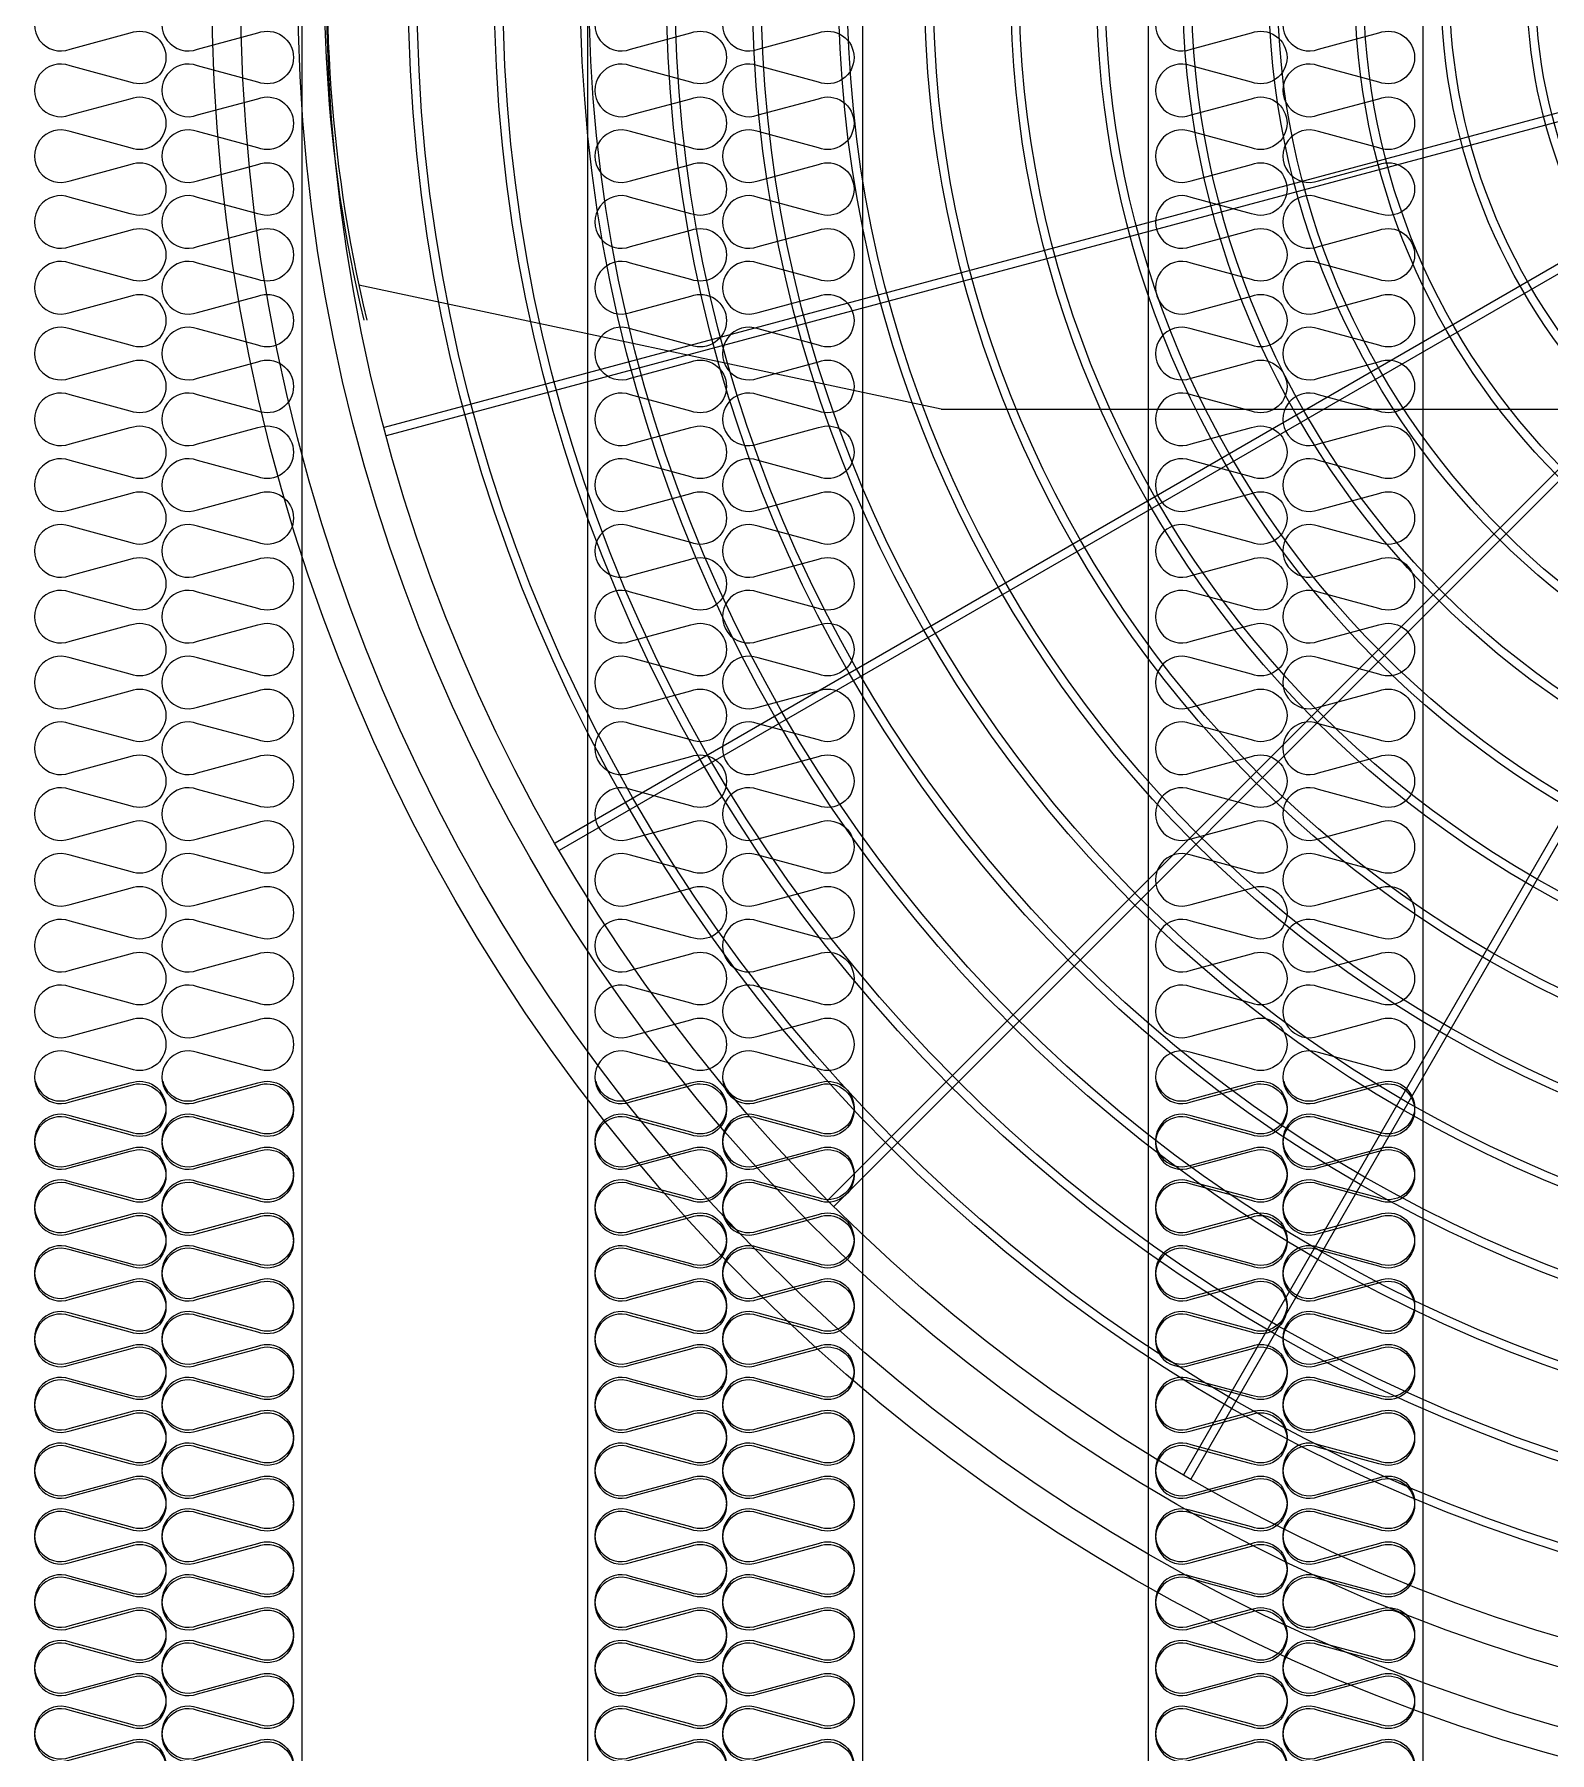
# Model space of a CAD drawing. Header units: millimetres. Extents: x 3692 to 33099, y 2878 to 23673.
# Drawn here: x 7729 to 8556, y 10110 to 11048 of the extents above; entities that cross this region are included whole.
import ezdxf

# ---------------------------------------------------------------- set-up
doc = ezdxf.new("R2010")
doc.units = ezdxf.units.MM
for name, color, linetype in [('LINE', 7, 'Continuous'), ('SMS', 220, 'Continuous'), ('냉각탑', 4, 'Continuous')]:
    doc.layers.add(name, color=color, linetype=linetype)

# ---------------------------------------------------------------- blocks, each defined once
blk = doc.blocks.new('A$C1FB73ED1')
for p, q in [((1218.4, 1266.6), (120.1, 972.3)), ((1220, 1260.8), (121.7, 966.5)), ((1224, 1251.1), (239.3, 682.6)), ((1227, 1245.9), (242.3, 677.4)), ((1233.4, 1237.6), (429.4, 433.6)), ((1237.6, 1233.4), (433.6, 429.4)), ((1245.9, 1227), (677.4, 242.3)), ((1251.1, 1224), (682.6, 239.3))]:
    blk.add_line(p, q)
for radius in [1280, 1260, 1220, 1200]:
    blk.add_circle((1280, 1280), radius)
at = {"ltscale": 5}
for radius in [1143, 1137, 1083, 1077, 1023, 1017, 963, 957, 903, 897, 843, 837, 783, 777, 723, 717, 663, 657, 603, 597, 543, 537, 483, 477, 423, 417, 363, 357]:
    blk.add_circle((1280, 1280), radius, dxfattribs=at)
at = {"layer": 'LINE', "color": 7}
for q in [(102.5, 1071.5), (1010, 985.2), (1010, 985.2)]:
    blk.add_line((508.5, 985.2), q, dxfattribs=at)
for radius, start, end in [(1000, 173.5007, 193.4595), (998, 173.4876, 193.487)]:
    blk.add_arc((1078.5, 1280), radius, start, end, dxfattribs=at)
blk = doc.blocks.new('3')
at = {"color": 7}
for p, q in [((7875.27, 12563.44), (7875.27, 9602.74)), ((8031.27, 12563.44), (8031.27, 9602.74)), ((8181.27, 12563.44), (8181.27, 9602.74)), ((8337.27, 12563.44), (8337.27, 9602.74)), ((8487.27, 12563.44), (8487.27, 9602.74))]:
    blk.add_line(p, q, dxfattribs=at)
at = {"layer": 'SMS', "color": 5}
for points in [[(7748.75, 11067.09, 1.449198), (7748.75, 11040.23), (7781.64, 11049.13, -0.524856), (7801.1, 11035.7, -0.524856), (7781.64, 11022.27), (7748.75, 11031.18, 1.449198), (7748.75, 11004.32), (7781.64, 11013.22, -0.524856), (7801.1, 10999.79, -0.524856), (7781.64, 10986.36), (7748.75, 10995.27, 1.449198), (7748.75, 10968.41), (7781.64, 10977.31, -0.524856), (7801.1, 10963.88, -0.524856), (7781.64, 10950.45), (7748.75, 10959.36, 1.449198), (7748.75, 10932.5), (7781.64, 10941.4, -0.524856), (7801.1, 10927.97, -0.524856), (7781.64, 10914.54), (7748.75, 10923.45, 1.449198), (7748.75, 10896.59), (7781.64, 10905.49, -0.524856), (7801.1, 10892.06, -0.524856), (7781.64, 10878.63), (7748.75, 10887.54, 1.449198), (7748.75, 10860.68), (7781.64, 10869.58, -0.524856), (7801.1, 10856.15, -0.524856), (7781.64, 10842.72), (7748.75, 10851.63, 1.449198), (7748.75, 10824.77), (7781.64, 10833.67, -0.524856), (7801.1, 10820.24, -0.524856), (7781.64, 10806.81), (7748.75, 10815.72, 1.449198), (7748.75, 10788.86), (7781.64, 10797.76, -0.524856), (7801.1, 10784.33, -0.524856), (7781.64, 10770.9), (7748.75, 10779.81, 1.449198), (7748.75, 10752.95), (7781.64, 10761.85, -0.524856), (7801.1, 10748.42, -0.524856), (7781.64, 10734.99), (7748.75, 10743.9, 1.449198), (7748.75, 10717.04), (7781.64, 10725.94, -0.524856), (7801.1, 10712.51, -0.524856), (7781.64, 10699.08), (7748.75, 10707.99, 1.449198), (7748.75, 10681.13), (7781.64, 10690.03, -0.524856), (7801.1, 10676.6, -0.524856), (7781.64, 10663.17), (7748.75, 10672.08, 1.449198), (7748.75, 10645.22), (7781.64, 10654.12, -0.524856), (7801.1, 10640.69, -0.524856), (7781.64, 10627.26), (7748.75, 10636.17, 1.449198), (7748.75, 10609.31), (7781.64, 10618.21, -0.524856), (7801.1, 10604.78, -0.524856), (7781.64, 10591.35), (7748.75, 10600.26, 1.449198), (7748.75, 10573.4), (7781.64, 10582.3, -0.524856), (7801.1, 10568.87, -0.524856), (7781.64, 10555.44), (7748.75, 10564.35, 1.449198), (7748.75, 10537.49), (7781.64, 10546.39, -0.524856), (7801.1, 10532.96, -0.524856), (7781.64, 10519.53), (7748.75, 10528.44, 1.449198), (7748.75, 10501.58), (7781.64, 10510.48, -0.524856), (7801.1, 10497.05, -0.524856), (7781.64, 10483.62), (7748.75, 10492.53, 1.449198), (7748.75, 10465.67), (7781.64, 10474.57, -0.524856), (7801.1, 10461.14, -0.524856), (7781.64, 10447.71), (7748.75, 10456.62, 1.449198), (7748.75, 10429.76), (7781.64, 10438.66, -0.524856), (7801.1, 10425.23, -0.524856), (7781.64, 10411.8), (7748.75, 10420.71, 1.449198), (7748.75, 10393.85), (7781.64, 10402.75, -0.524856), (7801.1, 10389.32, -0.524856), (7781.64, 10375.89), (7748.75, 10384.8, 1.449198), (7748.75, 10357.94), (7781.64, 10366.84, -0.524856), (7801.1, 10353.41, -0.524856), (7781.64, 10339.98), (7748.75, 10348.89, 1.449198), (7748.75, 10322.03), (7781.64, 10330.93, -0.524856), (7801.1, 10317.5, -0.524856), (7781.64, 10304.07), (7748.75, 10312.98, 1.449198), (7748.75, 10286.12), (7781.64, 10295.02, -0.524856), (7801.1, 10281.59, -0.524856), (7781.64, 10268.16), (7748.75, 10277.07, 1.449198), (7748.75, 10250.21), (7781.64, 10259.11, -0.524856), (7801.1, 10245.68, -0.524856), (7781.64, 10232.25), (7748.75, 10241.16, 1.449198), (7748.75, 10214.3), (7781.64, 10223.2, -0.524856), (7801.1, 10209.77, -0.524856), (7781.64, 10196.34), (7748.75, 10205.25, 1.449198), (7748.75, 10178.39), (7781.64, 10187.29, -0.524856), (7801.1, 10173.86, -0.524856), (7781.64, 10160.43), (7748.75, 10169.34, 1.449198), (7748.75, 10142.48), (7781.64, 10151.38, -0.524856), (7801.1, 10137.95, -0.524856), (7781.64, 10124.52), (7748.75, 10133.43, 1.449198), (7748.75, 10106.57), (7781.64, 10115.47, -0.524856), (7801.1, 10102.04, -0.524856)], [(7818.37, 11067.09, 1.449198), (7818.37, 11040.23), (7851.27, 11049.13, -0.524856), (7870.73, 11035.7, -0.524856), (7851.27, 11022.27), (7818.37, 11031.18, 1.449198), (7818.37, 11004.32), (7851.27, 11013.22, -0.524856), (7870.73, 10999.79, -0.524856), (7851.27, 10986.36), (7818.37, 10995.27, 1.449198), (7818.37, 10968.41), (7851.27, 10977.31, -0.524856), (7870.73, 10963.88, -0.524856), (7851.27, 10950.45), (7818.37, 10959.36, 1.449198), (7818.37, 10932.5), (7851.27, 10941.4, -0.524856), (7870.73, 10927.97, -0.524856), (7851.27, 10914.54), (7818.37, 10923.45, 1.449198), (7818.37, 10896.59), (7851.27, 10905.49, -0.524856), (7870.73, 10892.06, -0.524856), (7851.27, 10878.63), (7818.37, 10887.54, 1.449198), (7818.37, 10860.68), (7851.27, 10869.58, -0.524856), (7870.73, 10856.15, -0.524856), (7851.27, 10842.72), (7818.37, 10851.63, 1.449198), (7818.37, 10824.77), (7851.27, 10833.67, -0.524856), (7870.73, 10820.24, -0.524856), (7851.27, 10806.81), (7818.37, 10815.72, 1.449198), (7818.37, 10788.86), (7851.27, 10797.76, -0.524856), (7870.73, 10784.33, -0.524856), (7851.27, 10770.9), (7818.37, 10779.81, 1.449198), (7818.37, 10752.95), (7851.27, 10761.85, -0.524856), (7870.73, 10748.42, -0.524856), (7851.27, 10734.99), (7818.37, 10743.9, 1.449198), (7818.37, 10717.04), (7851.27, 10725.94, -0.524856), (7870.73, 10712.51, -0.524856), (7851.27, 10699.08), (7818.37, 10707.99, 1.449198), (7818.37, 10681.13), (7851.27, 10690.03, -0.524856), (7870.73, 10676.6, -0.524856), (7851.27, 10663.17), (7818.37, 10672.08, 1.449198), (7818.37, 10645.22), (7851.27, 10654.12, -0.524856), (7870.73, 10640.69, -0.524856), (7851.27, 10627.26), (7818.37, 10636.17, 1.449198), (7818.37, 10609.31), (7851.27, 10618.21, -0.524856), (7870.73, 10604.78, -0.524856), (7851.27, 10591.35), (7818.37, 10600.26, 1.449198), (7818.37, 10573.4), (7851.27, 10582.3, -0.524856), (7870.73, 10568.87, -0.524856), (7851.27, 10555.44), (7818.37, 10564.35, 1.449198), (7818.37, 10537.49), (7851.27, 10546.39, -0.524856), (7870.73, 10532.96, -0.524856), (7851.27, 10519.53), (7818.37, 10528.44, 1.449198), (7818.37, 10501.58), (7851.27, 10510.48, -0.524856), (7870.73, 10497.05, -0.524856), (7851.27, 10483.62), (7818.37, 10492.53, 1.449198), (7818.37, 10465.67), (7851.27, 10474.57, -0.524856), (7870.73, 10461.14, -0.524856), (7851.27, 10447.71), (7818.37, 10456.62, 1.449198), (7818.37, 10429.76), (7851.27, 10438.66, -0.524856), (7870.73, 10425.23, -0.524856), (7851.27, 10411.8), (7818.37, 10420.71, 1.449198), (7818.37, 10393.85), (7851.27, 10402.75, -0.524856), (7870.73, 10389.32, -0.524856), (7851.27, 10375.89), (7818.37, 10384.8, 1.449198), (7818.37, 10357.94), (7851.27, 10366.84, -0.524856), (7870.73, 10353.41, -0.524856), (7851.27, 10339.98), (7818.37, 10348.89, 1.449198), (7818.37, 10322.03), (7851.27, 10330.93, -0.524856), (7870.73, 10317.5, -0.524856), (7851.27, 10304.07), (7818.37, 10312.98, 1.449198), (7818.37, 10286.12), (7851.27, 10295.02, -0.524856), (7870.73, 10281.59, -0.524856), (7851.27, 10268.16), (7818.37, 10277.07, 1.449198), (7818.37, 10250.21), (7851.27, 10259.11, -0.524856), (7870.73, 10245.68, -0.524856), (7851.27, 10232.25), (7818.37, 10241.16, 1.449198), (7818.37, 10214.3), (7851.27, 10223.2, -0.524856), (7870.73, 10209.77, -0.524856), (7851.27, 10196.34), (7818.37, 10205.25, 1.449198), (7818.37, 10178.39), (7851.27, 10187.29, -0.524856), (7870.73, 10173.86, -0.524856), (7851.27, 10160.43), (7818.37, 10169.34, 1.449198), (7818.37, 10142.48), (7851.27, 10151.38, -0.524856), (7870.73, 10137.95, -0.524856), (7851.27, 10124.52), (7818.37, 10133.43, 1.449198), (7818.37, 10106.57), (7851.27, 10115.47, -0.524856), (7870.73, 10102.04, -0.524856)], [(8054.75, 11067.09, 1.449198), (8054.75, 11040.23), (8087.64, 11049.13, -0.524856), (8107.1, 11035.7, -0.524856), (8087.64, 11022.27), (8054.75, 11031.18, 1.449198), (8054.75, 11004.32), (8087.64, 11013.22, -0.524856), (8107.1, 10999.79, -0.524856), (8087.64, 10986.36), (8054.75, 10995.27, 1.449198), (8054.75, 10968.41), (8087.64, 10977.31, -0.524856), (8107.1, 10963.88, -0.524856), (8087.64, 10950.45), (8054.75, 10959.36, 1.449198), (8054.75, 10932.5), (8087.64, 10941.4, -0.524856), (8107.1, 10927.97, -0.524856), (8087.64, 10914.54), (8054.75, 10923.45, 1.449198), (8054.75, 10896.59), (8087.64, 10905.49, -0.524856), (8107.1, 10892.06, -0.524856), (8087.64, 10878.63), (8054.75, 10887.54, 1.449198), (8054.75, 10860.68), (8087.64, 10869.58, -0.524856), (8107.1, 10856.15, -0.524856), (8087.64, 10842.72), (8054.75, 10851.63, 1.449198), (8054.75, 10824.77), (8087.64, 10833.67, -0.524856), (8107.1, 10820.24, -0.524856), (8087.64, 10806.81), (8054.75, 10815.72, 1.449198), (8054.75, 10788.86), (8087.64, 10797.76, -0.524856), (8107.1, 10784.33, -0.524856), (8087.64, 10770.9), (8054.75, 10779.81, 1.449198), (8054.75, 10752.95), (8087.64, 10761.85, -0.524856), (8107.1, 10748.42, -0.524856), (8087.64, 10734.99), (8054.75, 10743.9, 1.449198), (8054.75, 10717.04), (8087.64, 10725.94, -0.524856), (8107.1, 10712.51, -0.524856), (8087.64, 10699.08), (8054.75, 10707.99, 1.449198), (8054.75, 10681.13), (8087.64, 10690.03, -0.524856), (8107.1, 10676.6, -0.524856), (8087.64, 10663.17), (8054.75, 10672.08, 1.449198), (8054.75, 10645.22), (8087.64, 10654.12, -0.524856), (8107.1, 10640.69, -0.524856), (8087.64, 10627.26), (8054.75, 10636.17, 1.449198), (8054.75, 10609.31), (8087.64, 10618.21, -0.524856), (8107.1, 10604.78, -0.524856), (8087.64, 10591.35), (8054.75, 10600.26, 1.449198), (8054.75, 10573.4), (8087.64, 10582.3, -0.524856), (8107.1, 10568.87, -0.524856), (8087.64, 10555.44), (8054.75, 10564.35, 1.449198), (8054.75, 10537.49), (8087.64, 10546.39, -0.524856), (8107.1, 10532.96, -0.524856), (8087.64, 10519.53), (8054.75, 10528.44, 1.449198), (8054.75, 10501.58), (8087.64, 10510.48, -0.524856), (8107.1, 10497.05, -0.524856), (8087.64, 10483.62), (8054.75, 10492.53, 1.449198), (8054.75, 10465.67), (8087.64, 10474.57, -0.524856), (8107.1, 10461.14, -0.524856), (8087.64, 10447.71), (8054.75, 10456.62, 1.449198), (8054.75, 10429.76), (8087.64, 10438.66, -0.524856), (8107.1, 10425.23, -0.524856), (8087.64, 10411.8), (8054.75, 10420.71, 1.449198), (8054.75, 10393.85), (8087.64, 10402.75, -0.524856), (8107.1, 10389.32, -0.524856), (8087.64, 10375.89), (8054.75, 10384.8, 1.449198), (8054.75, 10357.94), (8087.64, 10366.84, -0.524856), (8107.1, 10353.41, -0.524856), (8087.64, 10339.98), (8054.75, 10348.89, 1.449198), (8054.75, 10322.03), (8087.64, 10330.93, -0.524856), (8107.1, 10317.5, -0.524856), (8087.64, 10304.07), (8054.75, 10312.98, 1.449198), (8054.75, 10286.12), (8087.64, 10295.02, -0.524856), (8107.1, 10281.59, -0.524856), (8087.64, 10268.16), (8054.75, 10277.07, 1.449198), (8054.75, 10250.21), (8087.64, 10259.11, -0.524856), (8107.1, 10245.68, -0.524856), (8087.64, 10232.25), (8054.75, 10241.16, 1.449198), (8054.75, 10214.3), (8087.64, 10223.2, -0.524856), (8107.1, 10209.77, -0.524856), (8087.64, 10196.34), (8054.75, 10205.25, 1.449198), (8054.75, 10178.39), (8087.64, 10187.29, -0.524856), (8107.1, 10173.86, -0.524856), (8087.64, 10160.43), (8054.75, 10169.34, 1.449198), (8054.75, 10142.48), (8087.64, 10151.38, -0.524856), (8107.1, 10137.95, -0.524856), (8087.64, 10124.52), (8054.75, 10133.43, 1.449198), (8054.75, 10106.57), (8087.64, 10115.47, -0.524856), (8107.1, 10102.04, -0.524856)], [(8124.37, 11067.09, 1.449198), (8124.37, 11040.23), (8157.27, 11049.13, -0.524856), (8176.73, 11035.7, -0.524856), (8157.27, 11022.27), (8124.37, 11031.18, 1.449198), (8124.37, 11004.32), (8157.27, 11013.22, -0.524856), (8176.73, 10999.79, -0.524856), (8157.27, 10986.36), (8124.37, 10995.27, 1.449198), (8124.37, 10968.41), (8157.27, 10977.31, -0.524856), (8176.73, 10963.88, -0.524856), (8157.27, 10950.45), (8124.37, 10959.36, 1.449198), (8124.37, 10932.5), (8157.27, 10941.4, -0.524856), (8176.73, 10927.97, -0.524856), (8157.27, 10914.54), (8124.37, 10923.45, 1.449198), (8124.37, 10896.59), (8157.27, 10905.49, -0.524856), (8176.73, 10892.06, -0.524856), (8157.27, 10878.63), (8124.37, 10887.54, 1.449198), (8124.37, 10860.68), (8157.27, 10869.58, -0.524856), (8176.73, 10856.15, -0.524856), (8157.27, 10842.72), (8124.37, 10851.63, 1.449198), (8124.37, 10824.77), (8157.27, 10833.67, -0.524856), (8176.73, 10820.24, -0.524856), (8157.27, 10806.81), (8124.37, 10815.72, 1.449198), (8124.37, 10788.86), (8157.27, 10797.76, -0.524856), (8176.73, 10784.33, -0.524856), (8157.27, 10770.9), (8124.37, 10779.81, 1.449198), (8124.37, 10752.95), (8157.27, 10761.85, -0.524856), (8176.73, 10748.42, -0.524856), (8157.27, 10734.99), (8124.37, 10743.9, 1.449198), (8124.37, 10717.04), (8157.27, 10725.94, -0.524856), (8176.73, 10712.51, -0.524856), (8157.27, 10699.08), (8124.37, 10707.99, 1.449198), (8124.37, 10681.13), (8157.27, 10690.03, -0.524856), (8176.73, 10676.6, -0.524856), (8157.27, 10663.17), (8124.37, 10672.08, 1.449198), (8124.37, 10645.22), (8157.27, 10654.12, -0.524856), (8176.73, 10640.69, -0.524856), (8157.27, 10627.26), (8124.37, 10636.17, 1.449198), (8124.37, 10609.31), (8157.27, 10618.21, -0.524856), (8176.73, 10604.78, -0.524856), (8157.27, 10591.35), (8124.37, 10600.26, 1.449198), (8124.37, 10573.4), (8157.27, 10582.3, -0.524856), (8176.73, 10568.87, -0.524856), (8157.27, 10555.44), (8124.37, 10564.35, 1.449198), (8124.37, 10537.49), (8157.27, 10546.39, -0.524856), (8176.73, 10532.96, -0.524856), (8157.27, 10519.53), (8124.37, 10528.44, 1.449198), (8124.37, 10501.58), (8157.27, 10510.48, -0.524856), (8176.73, 10497.05, -0.524856), (8157.27, 10483.62), (8124.37, 10492.53, 1.449198), (8124.37, 10465.67), (8157.27, 10474.57, -0.524856), (8176.73, 10461.14, -0.524856), (8157.27, 10447.71), (8124.37, 10456.62, 1.449198), (8124.37, 10429.76), (8157.27, 10438.66, -0.524856), (8176.73, 10425.23, -0.524856), (8157.27, 10411.8), (8124.37, 10420.71, 1.449198), (8124.37, 10393.85), (8157.27, 10402.75, -0.524856), (8176.73, 10389.32, -0.524856), (8157.27, 10375.89), (8124.37, 10384.8, 1.449198), (8124.37, 10357.94), (8157.27, 10366.84, -0.524856), (8176.73, 10353.41, -0.524856), (8157.27, 10339.98), (8124.37, 10348.89, 1.449198), (8124.37, 10322.03), (8157.27, 10330.93, -0.524856), (8176.73, 10317.5, -0.524856), (8157.27, 10304.07), (8124.37, 10312.98, 1.449198), (8124.37, 10286.12), (8157.27, 10295.02, -0.524856), (8176.73, 10281.59, -0.524856), (8157.27, 10268.16), (8124.37, 10277.07, 1.449198), (8124.37, 10250.21), (8157.27, 10259.11, -0.524856), (8176.73, 10245.68, -0.524856), (8157.27, 10232.25), (8124.37, 10241.16, 1.449198), (8124.37, 10214.3), (8157.27, 10223.2, -0.524856), (8176.73, 10209.77, -0.524856), (8157.27, 10196.34), (8124.37, 10205.25, 1.449198), (8124.37, 10178.39), (8157.27, 10187.29, -0.524856), (8176.73, 10173.86, -0.524856), (8157.27, 10160.43), (8124.37, 10169.34, 1.449198), (8124.37, 10142.48), (8157.27, 10151.38, -0.524856), (8176.73, 10137.95, -0.524856), (8157.27, 10124.52), (8124.37, 10133.43, 1.449198), (8124.37, 10106.57), (8157.27, 10115.47, -0.524856), (8176.73, 10102.04, -0.524856)], [(8360.75, 11067.09, 1.449198), (8360.75, 11040.23), (8393.64, 11049.13, -0.524856), (8413.1, 11035.7, -0.524856), (8393.64, 11022.27), (8360.75, 11031.18, 1.449198), (8360.75, 11004.32), (8393.64, 11013.22, -0.524856), (8413.1, 10999.79, -0.524856), (8393.64, 10986.36), (8360.75, 10995.27, 1.449198), (8360.75, 10968.41), (8393.64, 10977.31, -0.524856), (8413.1, 10963.88, -0.524856), (8393.64, 10950.45), (8360.75, 10959.36, 1.449198), (8360.75, 10932.5), (8393.64, 10941.4, -0.524856), (8413.1, 10927.97, -0.524856), (8393.64, 10914.54), (8360.75, 10923.45, 1.449198), (8360.75, 10896.59), (8393.64, 10905.49, -0.524856), (8413.1, 10892.06, -0.524856), (8393.64, 10878.63), (8360.75, 10887.54, 1.449198), (8360.75, 10860.68), (8393.64, 10869.58, -0.524856), (8413.1, 10856.15, -0.524856), (8393.64, 10842.72), (8360.75, 10851.63, 1.449198), (8360.75, 10824.77), (8393.64, 10833.67, -0.524856), (8413.1, 10820.24, -0.524856), (8393.64, 10806.81), (8360.75, 10815.72, 1.449198), (8360.75, 10788.86), (8393.64, 10797.76, -0.524856), (8413.1, 10784.33, -0.524856), (8393.64, 10770.9), (8360.75, 10779.81, 1.449198), (8360.75, 10752.95), (8393.64, 10761.85, -0.524856), (8413.1, 10748.42, -0.524856), (8393.64, 10734.99), (8360.75, 10743.9, 1.449198), (8360.75, 10717.04), (8393.64, 10725.94, -0.524856), (8413.1, 10712.51, -0.524856), (8393.64, 10699.08), (8360.75, 10707.99, 1.449198), (8360.75, 10681.13), (8393.64, 10690.03, -0.524856), (8413.1, 10676.6, -0.524856), (8393.64, 10663.17), (8360.75, 10672.08, 1.449198), (8360.75, 10645.22), (8393.64, 10654.12, -0.524856), (8413.1, 10640.69, -0.524856), (8393.64, 10627.26), (8360.75, 10636.17, 1.449198), (8360.75, 10609.31), (8393.64, 10618.21, -0.524856), (8413.1, 10604.78, -0.524856), (8393.64, 10591.35), (8360.75, 10600.26, 1.449198), (8360.75, 10573.4), (8393.64, 10582.3, -0.524856), (8413.1, 10568.87, -0.524856), (8393.64, 10555.44), (8360.75, 10564.35, 1.449198), (8360.75, 10537.49), (8393.64, 10546.39, -0.524856), (8413.1, 10532.96, -0.524856), (8393.64, 10519.53), (8360.75, 10528.44, 1.449198), (8360.75, 10501.58), (8393.64, 10510.48, -0.524856), (8413.1, 10497.05, -0.524856), (8393.64, 10483.62), (8360.75, 10492.53, 1.449198), (8360.75, 10465.67), (8393.64, 10474.57, -0.524856), (8413.1, 10461.14, -0.524856), (8393.64, 10447.71), (8360.75, 10456.62, 1.449198), (8360.75, 10429.76), (8393.64, 10438.66, -0.524856), (8413.1, 10425.23, -0.524856), (8393.64, 10411.8), (8360.75, 10420.71, 1.449198), (8360.75, 10393.85), (8393.64, 10402.75, -0.524856), (8413.1, 10389.32, -0.524856), (8393.64, 10375.89), (8360.75, 10384.8, 1.449198), (8360.75, 10357.94), (8393.64, 10366.84, -0.524856), (8413.1, 10353.41, -0.524856), (8393.64, 10339.98), (8360.75, 10348.89, 1.449198), (8360.75, 10322.03), (8393.64, 10330.93, -0.524856), (8413.1, 10317.5, -0.524856), (8393.64, 10304.07), (8360.75, 10312.98, 1.449198), (8360.75, 10286.12), (8393.64, 10295.02, -0.524856), (8413.1, 10281.59, -0.524856), (8393.64, 10268.16), (8360.75, 10277.07, 1.449198), (8360.75, 10250.21), (8393.64, 10259.11, -0.524856), (8413.1, 10245.68, -0.524856), (8393.64, 10232.25), (8360.75, 10241.16, 1.449198), (8360.75, 10214.3), (8393.64, 10223.2, -0.524856), (8413.1, 10209.77, -0.524856), (8393.64, 10196.34), (8360.75, 10205.25, 1.449198), (8360.75, 10178.39), (8393.64, 10187.29, -0.524856), (8413.1, 10173.86, -0.524856), (8393.64, 10160.43), (8360.75, 10169.34, 1.449198), (8360.75, 10142.48), (8393.64, 10151.38, -0.524856), (8413.1, 10137.95, -0.524856), (8393.64, 10124.52), (8360.75, 10133.43, 1.449198), (8360.75, 10106.57), (8393.64, 10115.47, -0.524856), (8413.1, 10102.04, -0.524856)], [(8430.37, 11067.09, 1.449198), (8430.37, 11040.23), (8463.27, 11049.13, -0.524856), (8482.73, 11035.7, -0.524856), (8463.27, 11022.27), (8430.37, 11031.18, 1.449198), (8430.37, 11004.32), (8463.27, 11013.22, -0.524856), (8482.73, 10999.79, -0.524856), (8463.27, 10986.36), (8430.37, 10995.27, 1.449198), (8430.37, 10968.41), (8463.27, 10977.31, -0.524856), (8482.73, 10963.88, -0.524856), (8463.27, 10950.45), (8430.37, 10959.36, 1.449198), (8430.37, 10932.5), (8463.27, 10941.4, -0.524856), (8482.73, 10927.97, -0.524856), (8463.27, 10914.54), (8430.37, 10923.45, 1.449198), (8430.37, 10896.59), (8463.27, 10905.49, -0.524856), (8482.73, 10892.06, -0.524856), (8463.27, 10878.63), (8430.37, 10887.54, 1.449198), (8430.37, 10860.68), (8463.27, 10869.58, -0.524856), (8482.73, 10856.15, -0.524856), (8463.27, 10842.72), (8430.37, 10851.63, 1.449198), (8430.37, 10824.77), (8463.27, 10833.67, -0.524856), (8482.73, 10820.24, -0.524856), (8463.27, 10806.81), (8430.37, 10815.72, 1.449198), (8430.37, 10788.86), (8463.27, 10797.76, -0.524856), (8482.73, 10784.33, -0.524856), (8463.27, 10770.9), (8430.37, 10779.81, 1.449198), (8430.37, 10752.95), (8463.27, 10761.85, -0.524856), (8482.73, 10748.42, -0.524856), (8463.27, 10734.99), (8430.37, 10743.9, 1.449198), (8430.37, 10717.04), (8463.27, 10725.94, -0.524856), (8482.73, 10712.51, -0.524856), (8463.27, 10699.08), (8430.37, 10707.99, 1.449198), (8430.37, 10681.13), (8463.27, 10690.03, -0.524856), (8482.73, 10676.6, -0.524856), (8463.27, 10663.17), (8430.37, 10672.08, 1.449198), (8430.37, 10645.22), (8463.27, 10654.12, -0.524856), (8482.73, 10640.69, -0.524856), (8463.27, 10627.26), (8430.37, 10636.17, 1.449198), (8430.37, 10609.31), (8463.27, 10618.21, -0.524856), (8482.73, 10604.78, -0.524856), (8463.27, 10591.35), (8430.37, 10600.26, 1.449198), (8430.37, 10573.4), (8463.27, 10582.3, -0.524856), (8482.73, 10568.87, -0.524856), (8463.27, 10555.44), (8430.37, 10564.35, 1.449198), (8430.37, 10537.49), (8463.27, 10546.39, -0.524856), (8482.73, 10532.96, -0.524856), (8463.27, 10519.53), (8430.37, 10528.44, 1.449198), (8430.37, 10501.58), (8463.27, 10510.48, -0.524856), (8482.73, 10497.05, -0.524856), (8463.27, 10483.62), (8430.37, 10492.53, 1.449198), (8430.37, 10465.67), (8463.27, 10474.57, -0.524856), (8482.73, 10461.14, -0.524856), (8463.27, 10447.71), (8430.37, 10456.62, 1.449198), (8430.37, 10429.76), (8463.27, 10438.66, -0.524856), (8482.73, 10425.23, -0.524856), (8463.27, 10411.8), (8430.37, 10420.71, 1.449198), (8430.37, 10393.85), (8463.27, 10402.75, -0.524856), (8482.73, 10389.32, -0.524856), (8463.27, 10375.89), (8430.37, 10384.8, 1.449198), (8430.37, 10357.94), (8463.27, 10366.84, -0.524856), (8482.73, 10353.41, -0.524856), (8463.27, 10339.98), (8430.37, 10348.89, 1.449198), (8430.37, 10322.03), (8463.27, 10330.93, -0.524856), (8482.73, 10317.5, -0.524856), (8463.27, 10304.07), (8430.37, 10312.98, 1.449198), (8430.37, 10286.12), (8463.27, 10295.02, -0.524856), (8482.73, 10281.59, -0.524856), (8463.27, 10268.16), (8430.37, 10277.07, 1.449198), (8430.37, 10250.21), (8463.27, 10259.11, -0.524856), (8482.73, 10245.68, -0.524856), (8463.27, 10232.25), (8430.37, 10241.16, 1.449198), (8430.37, 10214.3), (8463.27, 10223.2, -0.524856), (8482.73, 10209.77, -0.524856), (8463.27, 10196.34), (8430.37, 10205.25, 1.449198), (8430.37, 10178.39), (8463.27, 10187.29, -0.524856), (8482.73, 10173.86, -0.524856), (8463.27, 10160.43), (8430.37, 10169.34, 1.449198), (8430.37, 10142.48), (8463.27, 10151.38, -0.524856), (8482.73, 10137.95, -0.524856), (8463.27, 10124.52), (8430.37, 10133.43, 1.449198), (8430.37, 10106.57), (8463.27, 10115.47, -0.524856), (8482.73, 10102.04, -0.524856)], [(7729.74, 10476.89, 0.446849), (7748.75, 10467.05), (7781.64, 10475.95, -0.524856), (7801.1, 10462.52, -0.524856), (7781.64, 10449.09), (7748.75, 10458, 1.449198), (7748.75, 10431.14), (7781.64, 10440.04, -0.524856), (7801.1, 10426.61, -0.524856), (7781.64, 10413.18), (7748.75, 10422.09, 1.449198), (7748.75, 10395.23), (7781.64, 10404.13, -0.524856), (7801.1, 10390.7, -0.524856), (7781.64, 10377.27), (7748.75, 10386.18, 1.449198), (7748.75, 10359.32), (7781.64, 10368.22, -0.524856), (7801.1, 10354.79, -0.524856), (7781.64, 10341.36), (7748.75, 10350.27, 1.449198), (7748.75, 10323.41), (7781.64, 10332.31, -0.524856), (7801.1, 10318.88, -0.524856), (7781.64, 10305.45), (7748.75, 10314.36, 1.449198), (7748.75, 10287.5), (7781.64, 10296.4, -0.524856), (7801.1, 10282.97, -0.524856), (7781.64, 10269.54), (7748.75, 10278.45, 1.449198), (7748.75, 10251.59), (7781.64, 10260.49, -0.524856), (7801.1, 10247.06, -0.524856), (7781.64, 10233.63), (7748.75, 10242.54, 1.449198), (7748.75, 10215.68), (7781.64, 10224.58, -0.524856), (7801.1, 10211.15, -0.524856), (7781.64, 10197.72), (7748.75, 10206.63, 1.449198), (7748.75, 10179.77), (7781.64, 10188.67, -0.524856), (7801.1, 10175.24, -0.524856), (7781.64, 10161.81), (7748.75, 10170.72, 1.449198), (7748.75, 10143.86), (7781.64, 10152.76, -0.524856), (7801.1, 10139.33, -0.524856), (7781.64, 10125.9), (7748.75, 10134.81, 1.449198), (7748.75, 10107.95), (7781.64, 10116.85, -0.524856), (7801.1, 10103.42, -0.524856)], [(7799.36, 10476.89, 0.446849), (7818.37, 10467.05), (7851.27, 10475.95, -0.524856), (7870.73, 10462.52, -0.524856), (7851.27, 10449.09), (7818.37, 10458, 1.449198), (7818.37, 10431.14), (7851.27, 10440.04, -0.524856), (7870.73, 10426.61, -0.524856), (7851.27, 10413.18), (7818.37, 10422.09, 1.449198), (7818.37, 10395.23), (7851.27, 10404.13, -0.524856), (7870.73, 10390.7, -0.524856), (7851.27, 10377.27), (7818.37, 10386.18, 1.449198), (7818.37, 10359.32), (7851.27, 10368.22, -0.524856), (7870.73, 10354.79, -0.524856), (7851.27, 10341.36), (7818.37, 10350.27, 1.449198), (7818.37, 10323.41), (7851.27, 10332.31, -0.524856), (7870.73, 10318.88, -0.524856), (7851.27, 10305.45), (7818.37, 10314.36, 1.449198), (7818.37, 10287.5), (7851.27, 10296.4, -0.524856), (7870.73, 10282.97, -0.524856), (7851.27, 10269.54), (7818.37, 10278.45, 1.449198), (7818.37, 10251.59), (7851.27, 10260.49, -0.524856), (7870.73, 10247.06, -0.524856), (7851.27, 10233.63), (7818.37, 10242.54, 1.449198), (7818.37, 10215.68), (7851.27, 10224.58, -0.524856), (7870.73, 10211.15, -0.524856), (7851.27, 10197.72), (7818.37, 10206.63, 1.449198), (7818.37, 10179.77), (7851.27, 10188.67, -0.524856), (7870.73, 10175.24, -0.524856), (7851.27, 10161.81), (7818.37, 10170.72, 1.449198), (7818.37, 10143.86), (7851.27, 10152.76, -0.524856), (7870.73, 10139.33, -0.524856), (7851.27, 10125.9), (7818.37, 10134.81, 1.449198), (7818.37, 10107.95), (7851.27, 10116.85, -0.524856), (7870.73, 10103.42, -0.524856)], [(8035.74, 10476.89, 0.446849), (8054.75, 10467.05), (8087.64, 10475.95, -0.524856), (8107.1, 10462.52, -0.524856), (8087.64, 10449.09), (8054.75, 10458, 1.449198), (8054.75, 10431.14), (8087.64, 10440.04, -0.524856), (8107.1, 10426.61, -0.524856), (8087.64, 10413.18), (8054.75, 10422.09, 1.449198), (8054.75, 10395.23), (8087.64, 10404.13, -0.524856), (8107.1, 10390.7, -0.524856), (8087.64, 10377.27), (8054.75, 10386.18, 1.449198), (8054.75, 10359.32), (8087.64, 10368.22, -0.524856), (8107.1, 10354.79, -0.524856), (8087.64, 10341.36), (8054.75, 10350.27, 1.449198), (8054.75, 10323.41), (8087.64, 10332.31, -0.524856), (8107.1, 10318.88, -0.524856), (8087.64, 10305.45), (8054.75, 10314.36, 1.449198), (8054.75, 10287.5), (8087.64, 10296.4, -0.524856), (8107.1, 10282.97, -0.524856), (8087.64, 10269.54), (8054.75, 10278.45, 1.449198), (8054.75, 10251.59), (8087.64, 10260.49, -0.524856), (8107.1, 10247.06, -0.524856), (8087.64, 10233.63), (8054.75, 10242.54, 1.449198), (8054.75, 10215.68), (8087.64, 10224.58, -0.524856), (8107.1, 10211.15, -0.524856), (8087.64, 10197.72), (8054.75, 10206.63, 1.449198), (8054.75, 10179.77), (8087.64, 10188.67, -0.524856), (8107.1, 10175.24, -0.524856), (8087.64, 10161.81), (8054.75, 10170.72, 1.449198), (8054.75, 10143.86), (8087.64, 10152.76, -0.524856), (8107.1, 10139.33, -0.524856), (8087.64, 10125.9), (8054.75, 10134.81, 1.449198), (8054.75, 10107.95), (8087.64, 10116.85, -0.524856), (8107.1, 10103.42, -0.524856)], [(8105.36, 10476.89, 0.446849), (8124.37, 10467.05), (8157.27, 10475.95, -0.524856), (8176.73, 10462.52, -0.524856), (8157.27, 10449.09), (8124.37, 10458, 1.449198), (8124.37, 10431.14), (8157.27, 10440.04, -0.524856), (8176.73, 10426.61, -0.524856), (8157.27, 10413.18), (8124.37, 10422.09, 1.449198), (8124.37, 10395.23), (8157.27, 10404.13, -0.524856), (8176.73, 10390.7, -0.524856), (8157.27, 10377.27), (8124.37, 10386.18, 1.449198), (8124.37, 10359.32), (8157.27, 10368.22, -0.524856), (8176.73, 10354.79, -0.524856), (8157.27, 10341.36), (8124.37, 10350.27, 1.449198), (8124.37, 10323.41), (8157.27, 10332.31, -0.524856), (8176.73, 10318.88, -0.524856), (8157.27, 10305.45), (8124.37, 10314.36, 1.449198), (8124.37, 10287.5), (8157.27, 10296.4, -0.524856), (8176.73, 10282.97, -0.524856), (8157.27, 10269.54), (8124.37, 10278.45, 1.449198), (8124.37, 10251.59), (8157.27, 10260.49, -0.524856), (8176.73, 10247.06, -0.524856), (8157.27, 10233.63), (8124.37, 10242.54, 1.449198), (8124.37, 10215.68), (8157.27, 10224.58, -0.524856), (8176.73, 10211.15, -0.524856), (8157.27, 10197.72), (8124.37, 10206.63, 1.449198), (8124.37, 10179.77), (8157.27, 10188.67, -0.524856), (8176.73, 10175.24, -0.524856), (8157.27, 10161.81), (8124.37, 10170.72, 1.449198), (8124.37, 10143.86), (8157.27, 10152.76, -0.524856), (8176.73, 10139.33, -0.524856), (8157.27, 10125.9), (8124.37, 10134.81, 1.449198), (8124.37, 10107.95), (8157.27, 10116.85, -0.524856), (8176.73, 10103.42, -0.524856)], [(8341.74, 10476.89, 0.446849), (8360.75, 10467.05), (8393.64, 10475.95, -0.524856), (8413.1, 10462.52, -0.524856), (8393.64, 10449.09), (8360.75, 10458, 1.449198), (8360.75, 10431.14), (8393.64, 10440.04, -0.524856), (8413.1, 10426.61, -0.524856), (8393.64, 10413.18), (8360.75, 10422.09, 1.449198), (8360.75, 10395.23), (8393.64, 10404.13, -0.524856), (8413.1, 10390.7, -0.524856), (8393.64, 10377.27), (8360.75, 10386.18, 1.449198), (8360.75, 10359.32), (8393.64, 10368.22, -0.524856), (8413.1, 10354.79, -0.524856), (8393.64, 10341.36), (8360.75, 10350.27, 1.449198), (8360.75, 10323.41), (8393.64, 10332.31, -0.524856), (8413.1, 10318.88, -0.524856), (8393.64, 10305.45), (8360.75, 10314.36, 1.449198), (8360.75, 10287.5), (8393.64, 10296.4, -0.524856), (8413.1, 10282.97, -0.524856), (8393.64, 10269.54), (8360.75, 10278.45, 1.449198), (8360.75, 10251.59), (8393.64, 10260.49, -0.524856), (8413.1, 10247.06, -0.524856), (8393.64, 10233.63), (8360.75, 10242.54, 1.449198), (8360.75, 10215.68), (8393.64, 10224.58, -0.524856), (8413.1, 10211.15, -0.524856), (8393.64, 10197.72), (8360.75, 10206.63, 1.449198), (8360.75, 10179.77), (8393.64, 10188.67, -0.524856), (8413.1, 10175.24, -0.524856), (8393.64, 10161.81), (8360.75, 10170.72, 1.449198), (8360.75, 10143.86), (8393.64, 10152.76, -0.524856), (8413.1, 10139.33, -0.524856), (8393.64, 10125.9), (8360.75, 10134.81, 1.449198), (8360.75, 10107.95), (8393.64, 10116.85, -0.524856), (8413.1, 10103.42, -0.524856)], [(8411.36, 10476.89, 0.446849), (8430.37, 10467.05), (8463.27, 10475.95, -0.524856), (8482.73, 10462.52, -0.524856), (8463.27, 10449.09), (8430.37, 10458, 1.449198), (8430.37, 10431.14), (8463.27, 10440.04, -0.524856), (8482.73, 10426.61, -0.524856), (8463.27, 10413.18), (8430.37, 10422.09, 1.449198), (8430.37, 10395.23), (8463.27, 10404.13, -0.524856), (8482.73, 10390.7, -0.524856), (8463.27, 10377.27), (8430.37, 10386.18, 1.449198), (8430.37, 10359.32), (8463.27, 10368.22, -0.524856), (8482.73, 10354.79, -0.524856), (8463.27, 10341.36), (8430.37, 10350.27, 1.449198), (8430.37, 10323.41), (8463.27, 10332.31, -0.524856), (8482.73, 10318.88, -0.524856), (8463.27, 10305.45), (8430.37, 10314.36, 1.449198), (8430.37, 10287.5), (8463.27, 10296.4, -0.524856), (8482.73, 10282.97, -0.524856), (8463.27, 10269.54), (8430.37, 10278.45, 1.449198), (8430.37, 10251.59), (8463.27, 10260.49, -0.524856), (8482.73, 10247.06, -0.524856), (8463.27, 10233.63), (8430.37, 10242.54, 1.449198), (8430.37, 10215.68), (8463.27, 10224.58, -0.524856), (8482.73, 10211.15, -0.524856), (8463.27, 10197.72), (8430.37, 10206.63, 1.449198), (8430.37, 10179.77), (8463.27, 10188.67, -0.524856), (8482.73, 10175.24, -0.524856), (8463.27, 10161.81), (8430.37, 10170.72, 1.449198), (8430.37, 10143.86), (8463.27, 10152.76, -0.524856), (8482.73, 10139.33, -0.524856), (8463.27, 10125.9), (8430.37, 10134.81, 1.449198), (8430.37, 10107.95), (8463.27, 10116.85, -0.524856), (8482.73, 10103.42, -0.524856)]]:
    blk.add_lwpolyline(points, format="xyb", dxfattribs=at)
at = {"layer": '냉각탑', "xscale": 0.7829768747821867, "yscale": 0.7829768747821867, "zscale": 0.7829768747821867}
blk.add_blockref('A$C1FB73ED1', (7826.13, 10072.4), dxfattribs=at)

msp = doc.modelspace()

# ---------------------------------------------------------------- block references
msp.add_blockref('3', (0, 0))

doc.saveas('drawing.dxf')
